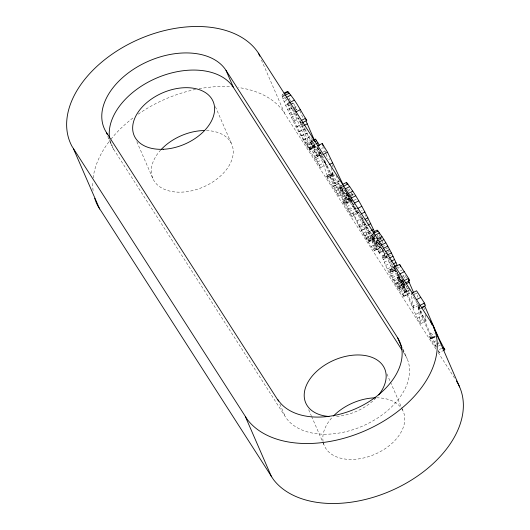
<?xml version="1.0" encoding="UTF-8"?>
<svg xmlns="http://www.w3.org/2000/svg" width="530" height="530" viewBox="0 0 530 530"><rect width="100%" height="100%" fill="white"/><g stroke="black" fill="none" stroke-linecap="round" stroke-linejoin="round"><path stroke-width="0.4" stroke-dasharray="2.65 1.99" d="M320.63 167.599L306.075 144.803L296.025 126.988L285.624 105.364L282.218 96.659L282.02 94.234C289.943 102.515 295.256 113.566 301.298 123.285L299.649 121.31L314.754 156.35L320.63 167.599L326.069 164.784L317.808 148.095M311.56 137.694L315.476 146.962L310.037 149.778C300.662 135.601 293.322 119.919 287.571 103.94L287.704 103.317L289.062 102.615M358.253 210.344L352.821 213.159C358.505 222.282 361.95 233.16 369.059 241.355L368.834 239.381L366.495 233.154L357.352 213.007L349.82 198.929L345.805 193.51L347.62 199.386L349.661 198.326M369.059 241.355L374.498 238.533L373.835 235.293M379.692 244.363L377.651 245.423C370 227.39 393.048 267.272 382.382 255.831L382.024 256.023C387.072 270.313 394.565 284.868 403.979 296.316L409.412 293.494L405.735 284.829M403.9 296.436L409.412 293.494M403.794 281.894L404.874 285.75L399.434 288.572L398.832 288.3L392.564 277.548L389.457 269.969L392.445 271.824L396.122 269.73M281.88 95.294L283.245 94.592M282.218 96.659L284.259 95.599M282.914 98.712L285.63 97.308M284.027 101.581L286.743 100.17M287.426 99.819L289.466 98.759L288.353 95.897M287.571 103.94L288.93 103.231M285.624 105.364L289.698 103.244M290.612 104.165L294.011 102.403M288.108 105.901L290.148 104.847M290.824 104.489L293.547 103.085L293.189 101.773M287.485 109.551L291.56 107.438M289.446 109.465L292.169 108.054M287.704 103.317L291.725 108.551L293.09 107.848M293.766 107.497L296.482 106.086M293.627 108.69L297.708 106.576M294.654 110.478L298.052 108.716M289.334 113.546L294.09 111.081M291.725 114.871L295.806 112.757M291.136 117.322L296.575 114.5L297.966 117.316M292.871 120.84L298.31 118.018L308.857 137.522L326.069 164.784M294.481 121.045L299.238 118.574M300.258 123.006L301.616 122.304M296.025 126.988L301.464 124.166M297.125 126.67L302.564 123.854L301.901 122.45M301.815 126.637L303.173 125.935M298.575 131.745L304.008 128.922M299.576 131.659L305.015 128.836L302.564 123.854M300.888 135.918L306.32 133.096M301.749 135.892L307.188 133.07L315.476 146.962M303.703 139.509L309.142 136.694M303.418 140.337L308.857 137.522M305.519 142.716L310.958 139.893M321.77 154.733L317.695 156.847L316.331 155.23L310.043 142.749L309.851 141.861L312.574 140.45M309.851 141.861L310.262 142.119L312.978 140.708M306.075 144.803L313.442 140.987M307.168 145.492L312.607 142.669M310.262 142.119L311.216 143.478L313.939 142.066M310.871 144.816L314.946 142.702M311.216 143.478L312.541 145.671L315.257 144.259M308.626 147.824L314.065 145.008M310.037 149.778L309.394 148.022L314.827 145.207M309.169 148.672L314.608 145.849M308.752 149.089L314.184 146.273M312.15 147.592L316.224 145.478M309.898 149.261L315.337 146.446M309.792 149.579L315.231 146.764M312.541 145.671L313.979 148.301L316.695 146.889M313.568 150.414L318.331 147.943M313.031 152.435L318.795 149.354M321.637 148.446L323.678 147.393M315.005 153.037L320.445 150.222M317.695 156.847L316.675 153.892L320.756 151.779M316.331 155.23L321.087 152.766M314.754 156.35L325.003 151.063L323.943 148.122M317.503 155.959L321.584 153.846M317.284 156.595L322.041 154.124M314.661 158.185L320.1 155.369M316.132 159.219L321.571 156.403M317.656 161.968L323.095 159.146M340.545 180.558L335.106 183.38L329.329 174.377L324.671 161.61L326.029 160.901M328.752 159.497L330.11 158.788M319.544 165.108L324.983 162.293M346.852 192.496L357.445 213.676L352.006 216.498L327.149 165.698L328.507 164.989M331.038 167.997L333.171 174.456L327.732 177.278L327.248 175.437L334.768 171.561M338.902 196.073L333.741 186.169L330.369 177.311L335.808 174.496L339.18 183.347L344.341 193.251L338.902 196.073L327.6 178.464L326.513 175.967L331.952 173.151L333.171 174.456M327.659 176.689L333.098 173.867M326.513 175.967L327.381 177.08L332.813 174.264M327.6 178.464L333.039 175.642L344.341 193.251M332.82 183.91L338.259 181.088M332.86 186.547L338.299 183.724M333.741 186.169L339.18 183.347M334.801 188.369L340.24 185.553M330.369 177.311L337.557 188.508L342.996 185.692M352.735 200.148L347.296 202.97L346.892 202.712L343.175 196.537L339.644 188.872L339.452 187.984L342.175 186.573M339.452 187.984L339.863 188.236L342.579 186.832M339.644 188.872L342.36 187.461M336.119 190.76L341.558 187.938M339.863 188.236L340.817 189.601L343.539 188.19M340.472 190.939L345.904 188.123M337.815 193.576L343.255 190.76M340.817 189.601L342.142 191.794L346.216 189.68M341.751 193.715L347.183 190.893M342.142 191.794L343.579 194.417L348.336 191.953M345.805 193.51L347.163 192.807M346.057 193.483L347.415 192.781M343.175 196.537L348.608 193.715M346.15 195.272L347.508 194.57M347.62 199.386L345.838 196.352L349.913 194.238M347.296 202.97L345.003 197.24L349.76 194.775M348.157 196.491L349.952 200.678L348.203 198.465L342.764 201.287L344.513 203.494L342.718 199.313L348.157 196.491L345.401 190.734M348.475 196.736L350.509 195.683M351.191 195.325L353.908 193.92M344.613 199.161L350.045 196.339M346.282 200.015L351.039 197.544M344.102 202.294L351.37 198.538M344.043 203.096L349.475 200.28M342.764 201.287L343.884 203.838L352.543 199.26M346.892 202.712L352.324 199.896M345.699 204.202L351.132 201.38M351.417 201.685L353.457 200.631M354.133 200.274L356.173 199.22M346.898 206.654L352.337 203.831M353.218 204.971L354.583 204.269M348.124 209.039L353.563 206.216M343.884 203.838L348.064 210.231L353.497 207.415L357.445 213.676M349.442 211.457L354.881 208.635M355.213 208.76L356.571 208.052M350.926 214.001L356.365 211.185M353.881 214.584L358.638 212.119M357.352 213.007L362.109 210.542M359.618 217.684L361.652 216.631M356.948 220.911L362.387 218.088L360.685 214.577M352.821 213.159L358.505 225.349L364.355 235.823L371.113 246.45L373.113 249.133L374.372 250.392L374.915 250.292C372.524 239.838 366.879 230.365 362.427 220.672L363.785 219.963M361.97 222.766L367.409 219.943L368.92 223.342M358.505 225.349L363.938 222.527L358.591 211.059M359.227 226.727L364.66 223.905L376.545 243.628L378.552 246.317L379.811 247.57L380.354 247.47L379.4 243.475L373.961 246.291M360.221 227.277L365.66 224.455L371.828 235.234L374.498 238.533M365.322 226.495L367.356 225.442M364.388 228.205L367.787 226.442M361.248 230.431L366.687 227.608M361.858 230.311L367.297 227.489M363.454 233.16L368.893 230.345M368.025 232.219L370.748 230.808M366.495 233.154L371.927 230.331M364.355 235.823L369.794 233.001M364.971 235.764L370.41 232.942M367.952 236.844L373.392 234.028M366.389 238.049L371.828 235.234M366.243 238.951L371.682 236.135M370.49 237.712L374.571 235.598M367.608 239.858L373.047 237.036M368.834 239.381L374.273 236.559M384.276 250.842L379.513 253.307L375.392 246.867L371.676 238.321L376.433 235.857M371.676 238.321L372.08 238.573L374.803 237.168M371.861 239.209L375.942 237.095M368.516 240.991L373.955 238.175M369.185 240.852L374.624 238.03M368.324 242.263L373.763 239.447M372.08 238.573L373.041 239.938L377.797 237.466M372.689 241.276L376.088 239.514M379.546 238.719L381.587 237.659M379.42 238.917L381.461 237.864L381.62 238.659L379.579 239.719M372.53 242.541L377.963 239.719M373.041 239.938L374.359 242.131L377.757 240.368M376.187 241.481L378.904 240.07M378.314 240.607L381.713 238.844M371.689 232.915L376.088 242.886L378.122 241.826M373.968 244.052L378.049 241.938M376.704 243.012L378.062 242.309M371.113 246.45L376.545 243.628M374.359 242.131L375.796 244.754L379.195 242.992M380.374 244.012L383.091 242.601L382.614 241.402M375.392 246.867L380.149 244.403M373.113 249.133L378.552 246.317M374.77 248.901L380.619 245.814M374.372 250.392L379.811 247.57M374.915 250.292L380.354 247.47M376.83 249.498L381.587 247.033M382.103 246.775L385.502 245.012M379.513 253.307L378.5 250.352L382.58 248.239M378.155 251.69L382.912 249.226M382.395 250.624L385.118 249.219M385.794 248.868L387.834 247.808M379.328 252.419L383.409 250.306M379.109 253.048L383.866 250.584M384.078 254.161L386.794 252.75M387.476 252.399L389.51 251.346M382.024 256.023L387.139 253.367M382.839 256.149L387.602 253.678M382.415 257.805L387.172 255.341M385.177 256.838L387.211 255.778M384.8 257.706L387.516 256.295M385.177 257.991L390.617 255.175M383.084 259.634L387.841 257.163M392.723 271.493L391.604 267.849L387.609 259.071L388.967 258.368M384.184 262.257L389.623 259.442L390.199 260.727M389.159 262.297L390.517 261.588M385.635 265.477L391.074 262.661C396.44 273.321 401.528 284.557 409.339 293.613M390.544 265.344L392.584 264.291M387.284 268.942L392.717 266.12M391.604 267.849L393.638 266.795M389.683 269.75L394.439 267.279M389.457 269.969L394.214 267.504M390.113 270.008L394.87 267.537M392.273 269.637L394.989 268.226M389.749 271.194L395.181 268.372L399.739 278.111L403.012 283.729L404.874 285.75M389.086 272.552L394.525 269.737M397.944 268.22L399.302 267.511M391.975 271.526L395.373 269.763M392.445 271.824L395.844 270.061M390.868 273.944L396.308 271.121M400.442 270.863L402.475 269.81M391.007 276.236L396.447 273.42M392.564 277.548L398.003 274.732M425.166 314.595L426.027 320.988L420.588 323.81L417.335 318.278L398.375 275.043L399.733 274.341M410.253 289.771L404.814 292.587L404.403 292.335L400.687 286.154L397.162 278.488L396.97 277.601L400.369 275.839M392.995 279.906L398.434 277.084M396.97 277.601L397.381 277.859L400.779 276.097M397.162 278.488L400.561 276.726M399.633 277.647L400.991 276.945M401.674 276.594L405.072 274.831L406.662 278.402M394.3 280.926L399.739 278.111M397.381 277.859L398.335 279.217L401.733 277.455M397.99 280.555L402.065 278.442M395.009 283.477L400.448 280.655M398.335 279.217L399.66 281.41L405.092 278.594L402.409 274.785M399.434 288.572L397.599 282.589L403.038 279.767M401.223 281.225L402.581 280.522M395.996 283.961L401.435 281.145M399.269 283.331L403.343 281.218M418.362 305.519L413.605 307.983L402.436 282.013L403.794 281.304M399.66 281.41L401.097 284.04L403.814 282.629M403.979 296.316L399.382 285.478L404.138 283.013M397.01 286.856L403.012 283.729M399.117 286.836L404.556 284.02M400.687 286.154L404.768 284.04M403.714 285.107L405.755 284.047M398.832 288.3L404.271 285.478M404.814 292.587L402.515 286.856L405.914 285.094M398.951 289.976L404.383 287.154M402.124 288.777L407.563 285.962M403.794 289.632L407.192 287.869M403.449 290.97L408.888 288.154M404.622 291.699L408.703 289.585M404.403 292.335L409.842 289.512M401.866 294.289L407.305 291.467M403.356 296.098L408.796 293.282M414.957 294.07L416.997 293.017L417.68 297.065M412.247 306.446L417.686 303.624L422.768 315.456L426.027 320.988M436.475 347.124L419.455 309.169L418.66 307.195L420.018 306.492M420.588 323.81L418.097 307.632L420.138 306.572M419.455 309.169L420.813 308.467M415.686 314.409L421.125 311.587M417.335 318.278L422.768 315.456M420.277 320.676L425.716 317.861M435.494 336.775L431.413 338.889L429.691 334.423L433.765 332.31M435.826 346.998L430.406 338.644L429.36 336.206L434.792 333.39M431.036 337.63L435.11 335.517M429.36 336.206L430.85 338.365L434.925 336.245M430.406 338.644L435.163 336.179M432.182 338.306L436.939 335.841M433.792 341.93L435.832 340.876M436.462 343.93L439.178 342.526M434.944 345.6L436.303 344.897M436.985 344.546L439.025 343.486M438.515 346.07L440.549 345.01M441.675 348.342L438.277 350.105L439.363 352.596L442.762 350.833M327.381 177.08L327.732 177.278M430.85 338.365L431.413 338.889M342.473 186.805L341.062 185.235L345.838 196.352M373.107 234.445L376.121 238.738M342.943 187.441L344.341 189.349M378.48 237.115L377.115 235.499L377.3 236.387M435.885 348.972L282.669 110.478A104.47 67.847 -23.5 0 0 238.593 87.549M344.772 190.005L346.945 193.278M353.497 207.415L349.323 201.016L348.203 198.465M402.694 280.496L394.592 267.869M291.725 108.551L294.362 113.466L309.394 148.022M438.118 352.45L455.084 378.877M402.767 351.291L405 354.769A67.595 43.897 -23.5 0 1 369.066 423A67.595 43.897 -23.5 0 1 285.365 416.799L113.824 149.526L108.961 138.343M438.038 350.496L439.363 352.596M348.064 210.231L352.006 216.498M377.287 240.56L378.433 242.395M347.382 193.934L349.853 197.915M381.52 240.07L383.091 242.601M376.088 242.886L377.651 245.423M397.599 282.589L399.382 285.478M317.596 147.671L322.094 155.065M379.208 243.687L387.609 259.071M350.27 198.578L362.427 220.672M351.271 193.536L352.702 195.961M398.375 275.043L394.433 267.809M347.574 188.971L349.012 191.602M363.938 222.527L364.66 223.905M362.387 218.088L365.66 224.455M305.015 128.836L307.188 133.07M401.097 284.04L402.515 286.856M375.796 244.754L378.5 250.352M343.579 194.417L345.003 197.24M313.979 148.301L316.675 153.892M324.671 161.61L335.106 183.38M337.557 188.508L342.718 199.313M322.432 155.774L327.149 165.698M365.051 214.869L365.726 216.319M350.436 194.417L351.397 196.498M379.01 234.366L379.95 236.506M380.268 237.215L381.209 239.355M331.952 173.151L333.039 175.642M299.801 110.644L303.067 118.157M402.959 349.144L407.166 358.83M402.734 349.555L405 354.769M261.436 60.009L284.544 113.162M386.913 373.895L390.179 381.415M390.504 382.163L403.25 411.479M215.372 106.623L231.716 144.206M308.679 409.697L311.296 415.712M311.62 416.461L322.406 441.265M322.737 442.02L324.367 445.776M279.853 404.132L285.365 416.799M136.813 141.676L152.832 178.504M107.769 136.521L111.651 145.465M413.937 293.355L414.891 295.568M418.097 307.632L429.691 334.423M403.125 281.158L404.145 283.523L402.144 280.907L402.436 282.013M349.363 189.084L349.999 190.568M289.466 98.759L290.42 101.031M296.31 110.021L293.547 103.085M317.026 146.976L327.248 175.437M332.303 164.797L333.125 167.049M351.582 192.456L352.814 195.881M325.003 151.063L325.824 153.369M326.102 154.144L327.745 158.761M397.705 266.815L398.01 268.054M424.079 308.076L424.351 309.706M413.605 307.983L411.108 293.594L419.018 305.916L420.032 308.281L418.581 306.545L418.66 307.195M93.095 190.615A104.47 67.847 -23.5 0 1 92.796 181.744M93.134 177.948A104.47 67.847 -23.5 0 1 109.962 140.47M110.955 139.218A104.47 67.847 -23.5 0 1 133.878 117.282M138.178 114.175A104.47 67.847 -23.5 0 1 196.146 89.305M199.121 88.729A104.47 67.847 -23.5 0 1 231.537 86.781M401.873 408.895A43.01 27.931 -23.5 0 1 374.949 454.243A43.01 27.931 -23.5 0 1 323.419 443.007M323.115 441.563A43.01 27.931 -23.5 0 1 332.986 416.487M376.631 397.805A43.01 27.931 -23.5 0 1 401.025 407.683M376.002 397.924A43.01 27.931 -23.5 0 1 335.106 416.54M206.442 130.552A43.01 27.931 -23.5 0 1 228.715 166.281A43.01 27.931 -23.5 0 1 169.216 190.959A43.01 27.931 -23.5 0 1 161.451 149.215M113.824 149.526A67.595 43.897 -23.5 0 1 109.823 139.595"/><path stroke-width="0.79" d="M284.06 93.181L287.452 91.418C295.376 99.7 300.689 110.75 306.738 120.469L302.663 122.582M284.166 93.949L288.247 91.836M284.63 95.585L289.387 93.121M286.756 97.202L290.837 95.089M289.479 102.674L294.236 100.21M295.488 112.135L300.252 109.664M301 120.621L305.757 118.157M304.531 125.226L307.254 123.821L306.002 120.913M313.25 140.099L315.29 139.046L315.695 139.297L319.411 145.478M313.661 140.357L315.695 139.297M314.615 141.715L316.655 140.655M315.933 143.908L317.974 142.855M317.463 145.975L322.22 143.504L327.533 152.243L342.93 184.354M322.777 154.714L327.533 152.243M329.19 164.638L332.588 162.876M342.42 184.526L346.494 182.413C358.227 197.485 366.541 214.955 374.697 232.147M343.155 186.447L347.912 183.983M345.017 188.998L349.774 186.527M348.064 193.582L352.821 191.118M350.946 198.227L355.703 195.756M354.636 202.983L358.711 200.863M357.704 208.442L361.785 206.329M361.453 213.789L364.852 212.026M365.15 219.261L367.866 217.85M368.039 225.091L370.755 223.68M371.424 230.457L373.464 229.397M373.054 232.213L377.128 230.093C385.575 240.521 391.577 252.817 397.036 265.033L394.32 266.444M373.299 233.452L378.056 230.987M374.77 235.373L379.533 232.909M377.201 238.99L381.964 236.519M379.116 242.044L383.872 239.58M381.043 245.271L385.8 242.8M383.627 248.252L387.708 246.139M385.495 251.644L389.57 249.531M387.96 254.685L391.359 252.923M389.649 258.017L393.048 256.255M391.2 261.237L394.598 259.475M393.267 263.94L395.983 262.529M394.85 266.855L399.607 264.384L408.564 278.343L409.584 280.708L405.503 282.821M400.17 273.818L404.244 271.704M403.807 280.807L408.564 278.343M406.43 283.696L409.153 282.285L408.385 280.43M411.79 293.242L416.547 290.771L424.45 303.094L425.471 305.465L421.39 307.579M415.99 299.881L420.747 297.416M419.694 305.565L424.45 303.094M421.489 308.109L424.888 306.353L439.231 339.114L444.796 349.78L443.438 350.482M442.351 347.991L443.716 347.283M424.02 303.723L424.517 304.16M305.459 118.634L306.738 120.469M258.461 53.179L256.586 50.496A104.47 67.847 -23.5 0 0 129.267 43.844A104.47 67.847 -23.5 0 0 71.928 146.227L247.331 419.522A104.47 67.847 -23.5 0 0 374.65 426.173A104.47 67.847 -23.5 0 0 431.99 323.79L258.461 53.179L259.779 56.213M94.737 198.346A104.47 67.847 -23.5 0 0 98.01 206.21L273.414 479.504A104.47 67.847 -23.5 0 0 400.733 486.156A104.47 67.847 -23.5 0 0 458.072 383.773L456.423 380.964M408.186 278.694L409.584 280.708M107.345 134.62L106.371 132.387A67.595 43.897 -23.5 0 1 142.298 64.15A67.595 43.897 -23.5 0 1 226.005 70.358L397.546 337.63L402.084 348.064M226.005 70.358L233.458 87.496L401.873 349.899M106.371 132.387L278.561 401.15M443.915 348.376L444.796 349.78M433.533 326.99L459.616 386.973M430.34 320.981L431.99 324.777M399.607 264.384L400.66 266.809M307.254 123.821L314.509 140.51M245.456 416.838L271.539 476.821M73.577 149.036L99.66 209.019M409.153 282.285L413.619 292.62M346.494 182.413L347.137 183.897M322.22 143.504L323.194 146.095M329.017 416.481A43.01 27.931 -23.5 0 1 308.738 380.858A43.01 27.931 -23.5 0 1 366.429 355.769A43.01 27.931 -23.5 0 1 378.658 394.896M161.451 149.215A43.01 27.931 -23.5 0 1 204.414 130.532M397.546 337.63A67.595 43.897 -23.5 0 1 361.619 405.867A67.595 43.897 -23.5 0 1 277.912 399.66M333.463 415.99A43.01 27.931 -23.5 0 1 375.267 397.818M109.558 138.065A67.595 43.897 -23.5 0 1 158.311 77.334A67.595 43.897 -23.5 0 1 233.458 87.496M163.565 149.268A43.01 27.931 -23.5 0 0 213.086 101.362A43.01 27.931 -23.5 0 0 144.273 104.9A43.01 27.931 -23.5 0 0 163.565 149.268"/></g></svg>
